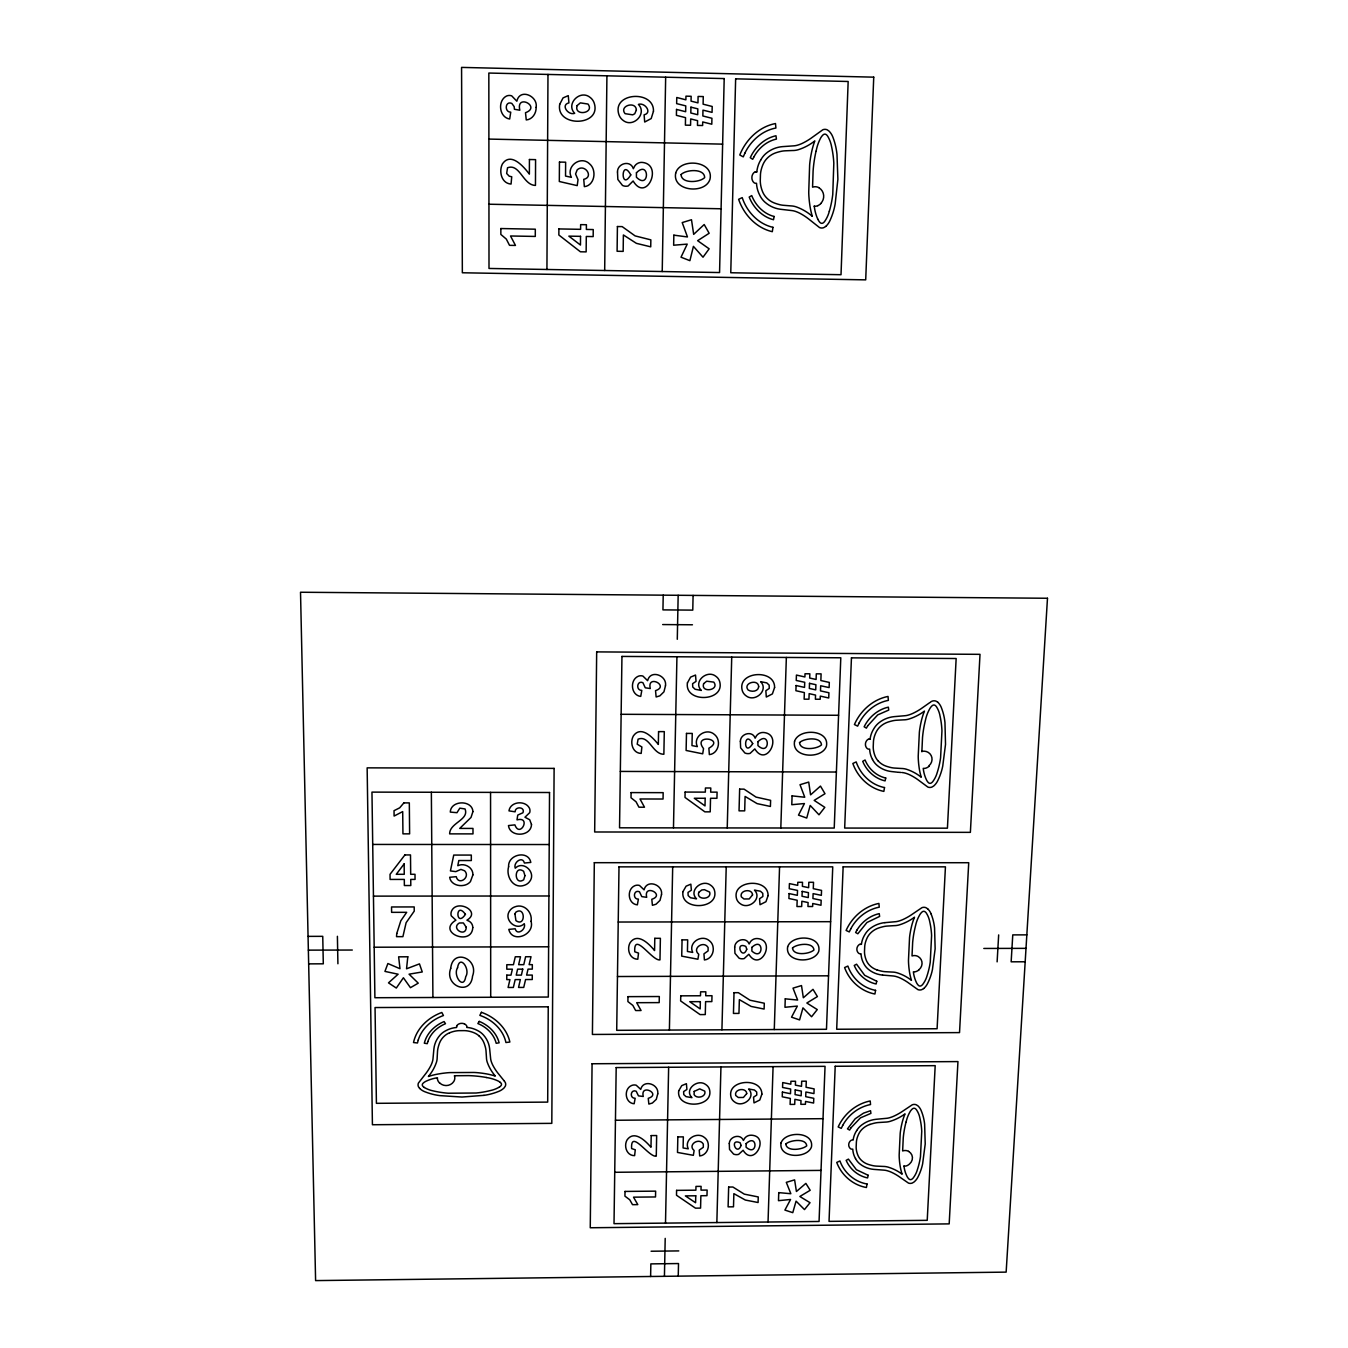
<?xml version="1.0" encoding="UTF-8"?>
<svg xmlns="http://www.w3.org/2000/svg" width="1348" height="1348" viewBox="0 0 1348 1348"><rect width="100%" height="100%" fill="white"/><g stroke="black" fill="none" stroke-linecap="round" stroke-linejoin="round"><path stroke-width="1.5" d="M921.864 751.746L922.521 737.474A116.838 110.047 -34.8 0 1 925.469 720.118A39.227 37.255 -33.2 0 1 929.817 708.627A12.587 11.98 -32.9 0 1 931.721 706.133A4.819 4.583 -32.9 0 1 932.833 705.274A2.224 2.123 -33 0 1 935.124 705.392A6.1 5.813 -32.7 0 1 936.624 707.009A27.634 26.37 -31.3 0 1 940.028 715.957A92.759 88.85 -27.3 0 1 941.949 730.835L940.584 757.862A92.624 88.631 -26.7 0 1 937.214 772.589A27.466 26.117 -29 0 1 932.951 781.385A6.032 5.729 -29.2 0 1 931.3 782.952A2.191 2.089 -29.2 0 1 929.008 783.07A4.769 4.516 -29.3 0 1 927.997 782.194A12.486 11.829 -29.8 0 1 926.379 779.717A39.041 36.969 -31.3 0 1 923.228 768.36A6.235 5.931 -29.8 0 0 926.514 767.888A9.503 9.032 -29.9 0 0 929.328 766.035M546.934 269.482L547.979 74.426M604.679 270.51L606.92 75.808M662.222 271.538L665.659 77.207M650.612 1276.489L650.848 1263.885L678.516 1263.548L678.246 1276.152M663.216 595.159L662.946 609.886L692.771 610.122L693.091 595.412M664.429 1276.32L665.204 1238.391M665.508 1223.108L668.642 1067.262M669.4 1030.057L672.686 866.848M673.478 827.874L676.932 656.762M677.286 639.289L678.162 595.294M716.85 1222.569L720.944 1066.959M721.921 1029.805L726.218 866.848M727.229 827.925L731.728 657.099M768.04 1222.029L773.078 1066.639M774.274 1029.552L779.565 866.848M780.812 827.992L786.356 657.453M997.116 961.865L998.666 934.922M825.751 226.413L823.797 227.627A5.982 5.763 -75.6 0 1 819.483 227.542L808.278 218.679A64.131 62.362 -76.3 0 0 800.493 213.607A33.043 32.032 -77 0 0 795.168 211.299A18.569 17.979 -77.6 0 0 791.377 210.524L780.441 209.26A30.532 29.437 -80.6 0 1 764.956 202.166A22.68 21.871 -80.7 0 1 759.699 195.106A28.123 27.112 -80.6 0 1 756.498 183.277A5.662 5.459 -82.9 0 1 754.947 183.16A2.073 2.005 -82.8 0 1 754.139 182.738L754.038 182.671A5.544 5.341 -82.8 0 1 752.521 180.598A6.032 5.813 -82.8 0 1 751.914 177.464A6.032 5.813 -82.8 0 1 752.689 174.364A5.544 5.341 -82.9 0 1 754.307 172.359L754.425 172.291A2.089 2.005 -83.1 0 1 755.268 171.904M930.019 702.443L920.886 708.863A60.037 57.678 -33.8 0 1 913.219 713.21A30.667 29.37 -32.7 0 1 908.063 715.148A17.153 16.412 -32.1 0 1 904.474 715.754L894.145 716.647A27.752 26.488 -29.4 0 0 879.199 722.595A20.658 19.715 -29.4 0 0 873.824 728.746A25.578 24.399 -29.5 0 0 870.083 739.108M923.65 988.556L921.864 989.617A5.308 4.937 -22.2 0 1 917.921 989.634L907.811 982.406A57.341 53.246 -19.5 0 0 900.767 978.311A29.471 27.415 -20.5 0 0 895.948 976.491A16.53 15.401 -20.9 0 0 892.511 975.918L882.552 975.076M930.794 701.853L932.058 701.179A5.51 5.257 -33 0 1 936.135 701.196L937.871 702.325M884.895 922.655L894.988 921.746A16.715 15.704 -23.2 0 0 898.509 921.139A29.858 28.089 -23.4 0 0 903.531 919.269A58.453 55.167 -23.6 0 0 911.029 915.073L921.931 907.676A5.358 5.021 -24.2 0 1 925.908 907.676L927.609 908.737M483.949 1095.351L461.993 1097.036L439.97 1095.638A58.924 54.864 -0.1 0 1 425.058 1091.829A15.822 14.659 0.2 0 1 419.616 1088.409M651.084 1251.23L678.785 1250.91M614.722 1172.288L821.033 1170.401M615.446 1120.255L823.021 1118.688M308.658 963.871L323.301 963.82L322.745 936.338L308.052 936.371M1025.188 961.781L1011.152 961.815L1012.769 934.889L1026.839 934.872M617.468 976.525L828.531 975.817M618.226 922.032L830.621 921.678M374.188 947.223L548.619 946.802M308.355 950.138L352.3 950.037M983.804 948.453L1026.013 948.352M373.447 896.134L548.922 895.982M372.705 844.438L549.226 844.539M620.333 771.427L836.4 772.033M621.142 714.288L838.574 715.283M662.677 624.562L692.451 624.781M488.953 204.222L721.079 208.772M488.886 139.08L722.629 144.135M900.936 772.471L897.701 772.219M896.774 772.134L891.668 771.578A27.752 26.471 -29.3 0 1 877.346 765.58A20.624 19.664 -28.8 0 1 872.51 759.463M419.616 1088.409L418.47 1086.774A5.358 4.954 0.4 0 1 418.436 1083.051L426.137 1073.126A58.486 54.324 2.9 0 0 430.501 1066.268A29.892 27.752 1.6 0 0 432.422 1061.617A16.732 15.536 1 0 0 433.028 1058.332L433.904 1048.862A27.162 25.275 -0.8 0 1 439.886 1035.315A20.22 18.821 -0.5 0 1 446.104 1030.563A25.022 23.287 -0.7 0 1 456.601 1027.479A5.038 4.701 -0.5 0 1 456.804 1026.148M504.186 1080.877L505.298 1082.495A5.325 4.954 -2.8 0 1 505.298 1086.202L504.169 1087.836A15.772 14.643 -2.4 0 1 498.794 1091.358A58.823 54.83 -1.3 0 1 483.966 1095.368M504.034 1080.708L497.564 1072.688A57.913 54.055 -4.5 0 1 493.166 1065.897A29.69 27.651 -3.4 0 1 491.194 1061.264A16.631 15.485 -2.9 0 1 490.571 1057.995L489.627 1048.559A27.162 25.275 -0.9 0 0 483.544 1035.095A20.203 18.805 -1 0 0 477.31 1030.411A25.022 23.287 -0.9 0 0 466.779 1027.429A5.038 4.701 -0.5 0 0 466.711 1026.098A1.854 1.736 -0.7 0 0 466.357 1025.39A4.937 4.6 -0.6 0 0 464.453 1023.958M337.404 936.304L337.91 963.769M431.36 792.236L432.91 997.503M490.554 792.371L490.706 997.267M816.113 151.229A43.22 41.384 -76.8 0 1 820.544 138.204A13.884 13.295 -78.9 0 1 822.55 135.39A5.51 5.291 -79.5 0 1 823.527 134.547A2.443 2.342 -79.7 0 1 826.206 134.598A6.723 6.437 -79.7 0 1 827.841 136.468A30.482 29.268 -80.5 0 1 831.598 146.73A101.42 97.932 -84.9 0 1 833.822 163.159L832.761 194.516A101.943 98.556 -84.5 0 1 829.34 211.232M755.251 172.072A5.662 5.459 -82.9 0 1 756.784 172.005M812.288 216.27A74.41 71.309 -73.7 0 1 809.575 203.194A76.482 73.264 -73.7 0 1 809.036 198.021A69.254 66.389 -74.2 0 1 808.733 192.09L809.626 165.164A69.54 66.558 -75.2 0 1 810.317 159.216A76.819 73.466 -74.8 0 1 811.21 154.026A74.797 71.528 -75 0 1 814.815 140.917A54.459 52.083 -83.8 0 1 798.37 149.679A20.237 19.411 -82.1 0 1 792.506 150.521L785.631 150.791A26.96 25.983 -80.6 0 0 780.677 151.431A54.038 52.184 -78.8 0 0 775.488 152.914A22.208 21.399 -81 0 0 766.928 158.525A19.681 18.973 -81.3 0 0 763.507 163.394A31.105 29.959 -80.3 0 0 761.637 168.23A26.589 25.612 -80.7 0 0 760.457 174.499L760.272 180.8A26.556 25.595 -80.5 0 0 761.098 187.086A31.813 30.65 -80.2 0 0 762.412 191.264A19.63 18.939 -80.7 0 0 765.799 196.96A22.158 21.366 -80.7 0 0 774.005 202.857A54.628 52.488 -81.2 0 0 779.077 204.508A26.96 25.983 -80.5 0 0 783.946 205.334L790.771 205.89A19.849 19.209 -77.7 0 1 796.533 206.985A52.69 51.173 -76.6 0 1 812.271 216.287M756.801 171.853A28.156 27.129 -80.9 0 1 760.643 160.092M760.676 160.109A22.748 21.905 -81.4 0 1 766.338 153.183A30.549 29.437 -80.7 0 1 782.329 146.646L793.416 145.87A18.973 18.181 -82.2 0 0 797.275 145.23A33.953 32.504 -83 0 0 802.768 143.124A66.659 63.693 -84.7 0 0 810.94 138.305L822.853 129.745A6.083 5.83 -79.8 0 1 827.217 129.829L829.104 131.16A17.928 17.204 -79.9 0 1 832.98 137.378A66.355 63.895 -82.2 0 1 836.99 154.346L837.883 179.25L835.17 203.919A65.934 63.676 -80.9 0 1 830.014 220.465A17.676 17.052 -76.6 0 1 825.768 226.43M819.314 187.894A8.442 8.122 -77.6 0 0 812.574 187.17L813.097 170.943A128.448 122.382 -71.8 0 1 816.029 151.212M819.264 187.979A9.908 9.554 -77.6 0 1 820.696 203.514M817.764 219.168A42.85 41.181 -74.7 0 1 814.259 206.16M820.78 203.615A10.43 10.059 -77.6 0 1 817.781 205.671M817.781 205.671A6.841 6.588 -77.4 0 1 814.175 206.177M817.798 219.151A13.682 13.194 -75.6 0 0 819.567 221.999A5.224 5.038 -75.7 0 0 820.662 223.01A2.41 2.325 -75.7 0 0 823.123 222.926A6.622 6.386 -76.1 0 0 824.858 221.156A30.162 29.1 -78.1 0 0 829.323 211.232M439.751 1083.017A8.829 8.189 -0.5 0 0 453.804 1081.467A7.515 6.959 -0.5 0 0 454.394 1075.738L468.801 1075.62A112.575 103.173 -2.2 0 1 486.308 1077.456M439.65 1083.084A9.352 8.678 -0.5 0 1 437.999 1080.826A6.1 5.662 -0.4 0 1 437.477 1077.76A38.081 35.149 -0.7 0 0 425.917 1081.281A12.233 11.323 0 0 0 423.424 1082.933A4.684 4.33 0.2 0 0 422.665 1083.741A2.157 2.005 0.3 0 0 422.682 1086.016A5.931 5.493 0.2 0 0 424.317 1087.448M464.47 1023.941A5.375 5.004 -0.5 0 0 461.673 1023.368A5.375 5.004 -0.5 0 0 458.893 1023.975A4.937 4.6 -0.5 0 0 457.09 1025.339A1.854 1.736 -0.4 0 0 456.669 1026.148M500.344 1082.444A4.667 4.33 -2.7 0 1 501.22 1083.404A2.14 1.988 -2.8 0 1 501.102 1085.511A5.897 5.476 -2.6 0 1 499.501 1086.96M499.501 1086.96A26.893 24.989 -2 0 1 490.554 1090.515A90.4 84.553 -0.6 0 1 476.13 1093.009L448.311 1093.228A91.175 85.261 0 0 1 433.315 1090.92A26.96 25.022 0 0 1 424.3 1087.465M500.344 1082.444A12.183 11.29 -2.5 0 0 497.833 1080.86A37.997 35.115 -2.2 0 0 486.291 1077.524M449.592 1032.804A28.291 26.303 -0.8 0 1 453.299 1031.557A23.624 21.989 -0.8 0 1 458.893 1030.664L464.521 1030.63A23.624 21.989 -0.9 0 1 470.132 1031.473A27.634 25.713 -0.9 0 1 473.839 1032.686A17.49 16.277 -1 0 1 478.86 1035.719M449.592 1032.804A17.49 16.294 -0.5 0 0 444.587 1035.887A19.731 18.367 -0.6 0 0 439.499 1043.133A48.225 44.855 -1.9 0 0 438.134 1047.565A23.978 22.293 -0.8 0 0 437.493 1051.777L437.173 1057.658A17.861 16.58 0.9 0 1 436.314 1062.645A47.854 44.433 2.2 0 1 428.378 1076.479A65.816 60.626 -1.2 0 1 440.021 1073.716A67.602 62.261 -1.3 0 1 444.638 1073.075A61.25 56.464 -1.3 0 1 449.912 1072.604L473.839 1072.469A61.182 56.431 -2 0 1 479.113 1072.856A67.535 62.227 -2.1 0 1 483.73 1073.446A65.715 60.576 -2.1 0 1 495.339 1076.075A47.466 44.248 -4 0 1 487.302 1062.359A17.777 16.547 -2.8 0 1 486.443 1057.388L486.055 1051.507A23.961 22.293 -0.8 0 0 485.398 1047.295A48.359 44.922 0.1 0 0 483.983 1042.897A19.731 18.367 -1 0 0 478.843 1035.736M878.171 760.997A17.861 17.035 -28.9 0 1 875.088 756.043A28.915 27.567 -29.6 0 1 873.925 752.403A24.146 23.017 -29.3 0 1 873.218 746.893L873.453 741.366A24.146 23.034 -29.5 0 1 874.616 735.84A28.915 27.567 -29.7 0 1 876.116 732.183A17.878 17.069 -29.4 0 1 879.637 727.229A20.169 19.243 -29.4 0 1 887.692 722.191A49.219 46.843 -28.6 0 1 892.545 720.826A24.5 23.371 -29.4 0 1 897.161 720.203L903.581 719.849A18.316 17.507 -32 0 0 909.041 719.006A49.118 47.113 -33.3 0 0 924.458 711.087A67.956 64.35 -33.6 0 0 920.954 722.663A69.81 66.086 -33.6 0 0 920.077 727.229A63.204 59.868 -33.3 0 0 919.353 732.453L918.224 756.093A63.036 59.649 -32.4 0 0 918.443 761.3A69.624 65.833 -32.6 0 0 918.898 765.832A67.737 64.047 -32.5 0 0 921.274 777.257A48.242 45.748 -26 0 0 906.699 769.337A18.114 17.204 -27.6 0 0 901.34 768.478L895.005 768.09A24.5 23.354 -29.4 0 1 890.472 767.433A49.522 47.298 -30.9 0 1 885.754 766.035A20.153 19.209 -29 0 1 878.205 760.98M868.651 739.176A1.887 1.803 -28.1 0 0 867.859 739.513A5.038 4.802 -28.1 0 0 866.225 741.366A5.476 5.224 -28.1 0 0 865.467 744.096A5.476 5.224 -28.1 0 0 865.989 746.843A5.038 4.802 -28 0 0 867.371 748.629L867.472 748.696A1.887 1.803 -27.8 0 0 868.23 749.033A5.139 4.92 -28 0 0 869.645 749.117A25.561 24.365 -29.1 0 0 872.493 759.463M868.651 739.311A5.139 4.92 -28 0 1 870.067 739.226M937.888 702.325A16.243 15.502 -32.3 0 1 941.41 707.734A60.188 57.526 -29.5 0 1 944.965 722.562L945.521 744.382L942.741 766.102A59.986 57.206 -28.2 0 1 937.736 780.694A16.125 15.3 -29.2 0 1 933.726 785.985L931.889 787.08A5.459 5.173 -29.1 0 1 927.845 787.064L917.516 779.43A58.773 55.706 -25.2 0 0 910.304 775.1A30.212 28.679 -26.8 0 0 905.367 773.162A16.951 16.109 -27.5 0 0 901.863 772.522M921.796 751.375A8.745 8.307 -29.9 0 1 929.025 765.715M884.895 922.622A27.061 25.326 -21.7 0 0 870.303 928.418A20.136 18.855 -21.7 0 0 865.062 934.316A24.921 23.337 -21.8 0 0 861.423 944.223M860.007 944.409A5.004 4.701 -20.6 0 1 861.406 944.341M931.064 913.877A58.672 54.998 -21.6 0 1 934.568 927.997L935.141 948.807L932.445 969.532A58.486 54.678 -20.9 0 1 927.576 983.484A15.721 14.643 -22.1 0 1 923.65 988.573M927.626 908.737A15.822 14.828 -23.7 0 1 931.08 913.877M882.552 975.093A27.061 25.309 -21.7 0 1 868.533 969.431A20.102 18.805 -21.4 0 1 863.815 963.618A24.904 23.304 -21.6 0 1 861.035 953.777A5.004 4.701 -20.6 0 1 859.62 953.71A1.837 1.719 -20.5 0 1 858.878 953.373L858.794 953.322A4.903 4.6 -20.6 0 1 857.446 951.621A5.341 5.004 -20.6 0 1 856.907 949.009A5.341 5.004 -20.7 0 1 857.648 946.397A4.903 4.6 -20.7 0 1 859.148 944.678L859.249 944.628A1.837 1.736 -20.6 0 1 860.024 944.291M918.999 969.718A8.796 8.206 -22.4 0 0 918.106 956.507A7.481 6.976 -22.5 0 0 912.023 955.951L912.663 942.353A113.704 105.414 -26.9 0 1 915.528 925.773A38.199 35.655 -24.8 0 1 919.757 914.803A12.25 11.458 -24.3 0 1 921.611 912.411A4.684 4.398 -24.2 0 1 922.689 911.568A2.157 2.022 -24.2 0 1 924.947 911.686A5.931 5.561 -24 0 1 926.413 913.203A26.926 25.224 -23 0 1 929.732 921.729A89.76 84.233 -19.9 0 1 931.603 935.428L930.255 962.169A89.642 84.031 -19.6 0 1 927.053 975.767A26.775 24.972 -21.8 0 1 922.891 984.192A5.881 5.476 -22.2 0 1 921.274 985.691A2.14 1.988 -22.2 0 1 919.05 985.809A4.651 4.33 -22.3 0 1 918.055 984.984A12.166 11.323 -22.7 0 1 916.471 982.625A38.03 35.385 -23.8 0 1 913.371 971.824A6.083 5.662 -22.4 0 0 916.589 971.335A9.318 8.695 -22.4 0 0 919.066 969.802M876.773 969.819A48.258 45.225 -22.6 0 0 881.373 971.116A23.876 22.343 -21.8 0 0 885.788 971.723L892.005 972.06A17.659 16.446 -21 0 1 897.229 972.852A47.062 43.743 -20 0 1 911.467 980.333A65.968 61.317 -24.8 0 1 909.142 969.431A67.804 63.019 -24.9 0 1 908.704 965.101A61.401 57.088 -24.7 0 1 908.485 960.147L909.546 937.585A61.536 57.324 -25.2 0 1 910.254 932.597A67.956 63.272 -25.5 0 1 911.113 928.233A66.153 61.62 -25.5 0 1 914.517 917.196A47.837 45.074 -23.5 0 1 899.47 924.846A17.844 16.749 -23.1 0 1 894.128 925.655L887.86 926.025A23.876 22.343 -21.8 0 0 883.361 926.649A47.989 44.787 -21.4 0 0 878.61 927.997A19.664 18.4 -21.7 0 0 870.774 932.85A17.423 16.311 -21.7 0 0 867.606 936.995A27.55 25.781 -22 0 0 865.871 941.072A23.539 22.023 -21.8 0 0 864.725 946.347L864.489 951.621A23.539 22.006 -21.7 0 0 865.18 956.878A28.173 26.353 -21.9 0 0 866.326 960.349A17.406 16.277 -21.4 0 0 869.359 965.05A19.647 18.367 -21.5 0 0 876.756 969.835M906.092 1122.109A37.289 34.104 -20.2 0 1 910.136 1111.595A11.963 10.969 -19.6 0 1 911.956 1109.303A4.752 4.364 -19.5 0 1 912.832 1108.612A2.106 1.938 -19.5 0 1 915.208 1108.578A5.796 5.308 -19.4 0 1 916.64 1110.044A26.286 24.112 -18.6 0 1 919.909 1118.149A87.671 80.492 -16.3 0 1 921.746 1131.225L920.465 1156.769A87.553 80.29 -16.2 0 1 917.348 1169.778A26.151 23.876 -18 0 1 913.304 1177.832A5.746 5.24 -18.4 0 1 911.72 1179.281A2.089 1.904 -18.4 0 1 909.529 1179.399A4.533 4.145 -18.5 0 1 908.569 1178.624A11.879 10.818 -18.7 0 1 907.002 1176.383A37.121 33.835 -19.6 0 1 903.969 1166.071M908.586 1151.428A8.577 7.835 -18.5 0 1 909.462 1164.032A9.099 8.307 -18.5 0 1 907.12 1165.616A5.931 5.409 -18.5 0 1 903.901 1166.087M906.025 1122.109A110.924 100.915 -22.1 0 0 903.244 1137.948L902.638 1150.939A7.313 6.673 -18.5 0 1 908.636 1151.344M869.949 1124.434A46.877 42.816 -17.7 0 1 874.582 1123.12A23.32 21.349 -17.8 0 1 878.98 1122.496L885.114 1122.109A17.406 16.008 -18.6 0 0 890.32 1121.283A46.691 43.085 -18.7 0 0 905.03 1113.886A64.552 58.941 -20.8 0 0 901.711 1124.468A66.322 60.542 -20.8 0 0 900.885 1128.647A60.053 54.83 -20.6 0 0 900.194 1133.415L899.167 1154.95A59.919 54.628 -20.3 0 0 899.386 1159.684A66.17 60.289 -20.5 0 0 899.824 1163.813A64.384 58.655 -20.4 0 0 902.132 1174.209A45.967 41.805 -16.8 0 0 888.197 1167.149A17.254 15.738 -17.4 0 0 883.075 1166.424L877.009 1166.138A23.32 21.349 -17.8 0 1 872.678 1165.599A47.113 43.237 -18.3 0 1 868.179 1164.369A19.175 17.558 -17.6 0 1 860.951 1159.853A17.002 15.569 -17.6 0 1 857.968 1155.405A27.516 25.191 -18 0 1 856.839 1152.102A22.983 21.046 -17.8 0 1 856.165 1147.081L856.384 1142.042A22.983 21.062 -17.8 0 1 857.48 1137.004A26.909 24.635 -18 0 1 859.198 1133.095A17.018 15.603 -17.7 0 1 862.265 1129.102A19.192 17.591 -17.8 0 1 869.932 1124.417M855.508 1158.539A19.63 17.979 -17.5 0 0 860.108 1164.082A26.421 24.197 -17.8 0 0 873.841 1169.39L883.563 1170.115A16.142 14.727 -17.4 0 1 886.933 1170.654A28.78 26.202 -17.1 0 1 891.651 1172.356A56.026 50.904 -16.4 0 1 898.543 1176.231L908.434 1183.072A5.19 4.735 -18.4 0 0 912.293 1183.039L914.028 1182.011A15.35 14.002 -18.3 0 0 917.887 1177.158A57.121 52.269 -17.2 0 0 922.639 1163.796L925.217 1143.98L924.627 1124.114A57.29 52.572 -17.6 0 0 921.206 1110.651A15.451 14.171 -19.2 0 0 917.836 1105.764L916.168 1104.753A5.24 4.802 -19.5 0 0 912.276 1104.787L901.61 1111.915A57.054 52.724 -18.7 0 1 894.297 1115.959A29.151 26.859 -18.7 0 1 889.394 1117.778A16.311 15.013 -18.6 0 1 885.956 1118.368L876.082 1119.295A26.421 24.213 -17.8 0 0 861.827 1124.889A19.664 18.013 -17.7 0 0 856.705 1130.534M855.491 1158.555A24.331 22.276 -17.7 0 1 852.779 1149.153A4.886 4.482 -16.9 0 1 851.414 1149.086A1.803 1.651 -16.8 0 1 850.689 1148.782L850.588 1148.732A4.785 4.398 -16.9 0 1 849.274 1147.114A5.207 4.785 -16.9 0 1 848.751 1144.62A5.207 4.785 -16.9 0 1 849.476 1142.127A4.785 4.398 -16.9 0 1 850.942 1140.475L851.026 1140.425A1.803 1.651 -16.9 0 1 851.784 1140.105A4.886 4.482 -16.9 0 1 853.149 1140.02A24.348 22.309 -17.8 0 1 856.688 1130.534M500.849 228.537L500.849 234.434L506.326 239.102L509.527 245.336L515.475 245.437L510.521 235.984L535.291 236.439L535.308 229.194L500.849 228.537M506.781 975.16L506.781 979.608L509.948 979.608L508.095 987.477L513.352 987.461L515.189 979.592L520.345 979.575L518.542 987.444L523.715 987.427L525.585 979.541L532.258 979.524L532.275 975.076L526.63 975.093L528.045 969.128L532.308 969.111L532.325 964.646L529.124 964.646L531.011 956.726L525.602 956.743L523.782 964.663L518.643 964.679L520.513 956.76L515.29 956.777L513.436 964.696L506.797 964.713L506.797 969.195L512.375 969.178L510.976 975.143L506.781 975.16M529.427 159.502L529.376 174.128C523.816 166.815 510.841 151.465 502.4 163.967C498.642 171.348 501.439 183.463 511.061 184.053L511.734 176.757L509.241 176.2L506.646 173.488L507.539 167.775C519.89 163.108 523.041 185.266 535.459 185.417L535.577 159.637L529.427 159.502M548.248 1006.821L547.692 1102.108L376.412 1103.321L375.047 1007.546L548.248 1006.821M549.529 792.506L548.316 997.048L374.896 997.722L371.964 792.119L549.529 792.506M554.112 768.394L551.804 1123.356L372.419 1124.737L367.145 767.855L554.112 768.394M558.898 228.924L558.847 235.007L580.415 251.79L586.144 251.891L586.296 236.456L593.171 236.591L593.238 229.564L586.363 229.43L586.414 224.728L580.634 224.627L580.6 229.328L558.898 228.924M559.454 162.063L559.319 181.508L577.197 185.62L578.022 179.688L575.562 173.976L577.18 169.882C584.51 163.024 594.417 177.043 583.751 179.335L584.358 186.647C591.721 185.94 595.075 177.599 593.659 171.078A11.997 11.627 80.2 0 0 589.464 163.748C580.685 155.222 565.604 166.427 571.384 177.329L565.537 176.066L565.638 162.198L559.454 162.063M580.533 236.338L580.466 245.033L568.856 236.136L580.533 236.338M592.075 1063.757L590.255 1227.758L949.177 1223.883L957.956 1061.584L592.075 1063.757M594.316 862.686L592.412 1034.455L959.523 1032.602L968.723 862.72L594.316 862.686M596.675 651.893L594.67 831.986L970.375 832.356L980.013 654.336L596.675 651.893M617.418 226.531L617.098 251.267L623.164 251.385L623.383 234.956L636.408 243.348L650.73 246.836L650.848 239.86L635.11 235.9L622.169 226.616L617.418 226.531M616.188 1067.582L614.014 1223.664L819.062 1221.473L825.043 1066.335L616.188 1067.582M619.002 866.865L616.71 1030.327L826.476 1029.299L832.744 866.848L619.002 866.865M621.95 656.425L619.541 827.807L834.227 828.06L840.798 657.79L621.95 656.425M625 1191.43L624.933 1196.148L629.752 1199.771L632.515 1204.674L637.806 1204.623L633.509 1197.159L655.516 1196.957L655.634 1191.143L625 1191.43M627.983 996.644L627.898 1001.581L632.835 1005.389L635.649 1010.545L641.075 1010.528L636.677 1002.693L659.189 1002.609L659.307 996.526L627.983 996.644M631.083 792.59L631.016 797.763L636.054 801.79L638.935 807.199L644.496 807.216L639.997 798.976L663.048 799.027L663.165 792.658L631.083 792.59M651.202 1135.589L650.983 1147.266C645.726 1141.065 634.436 1129.742 627.157 1139.801C623.484 1145.834 626.601 1155.792 634.605 1155.64L635.279 1149.793L631.622 1148.563C630.426 1128.327 648.86 1157.713 656.274 1156.146L656.661 1135.538L651.202 1135.589M654.791 938.326L654.572 950.559C649.281 944.106 637.688 932.075 630.19 942.589C626.5 948.857 629.482 959.237 637.806 959.22L638.514 953.087L634.756 951.789C633.56 930.642 652.314 961.377 659.981 959.877L660.385 938.309L654.791 938.326M658.565 731.61L658.33 744.433C653.022 737.727 641.109 724.921 633.375 735.924C629.651 742.428 632.515 753.262 641.176 753.414L641.884 746.994L637.2 744.197L638.093 739.176C649.281 734.727 652.601 754.442 663.873 754.24L664.294 731.627L658.565 731.61M673.848 235.159L673.646 245.218L687.227 244.106L681.01 257.198L689.89 260.669L693.428 246.364L703.016 257.198L709.149 248.807L697.624 240.685L709.149 233.271L704.195 224.526L693.681 234.35L691.49 219.741L682.206 222.572L687.463 236.945L673.848 235.159M676.528 109.424L676.41 115.338L685.525 117.63L685.391 125.145L690.564 125.246L690.698 118.927L697.573 120.663L697.472 125.415L702.628 125.516L702.712 121.943L711.795 124.218L711.929 118.27L702.847 115.979L702.965 110.132L712.064 112.373L712.199 106.475L703.1 104.184L703.268 96.567L698.096 96.449L697.961 102.869L691.052 101.134L691.153 96.281L685.964 96.163L685.879 99.819L676.763 97.494L676.645 103.627L685.761 105.885L685.643 111.716L676.528 109.424M690.934 107.166L690.816 112.996L697.708 114.715L697.826 108.851L690.934 107.166M676.595 1190.368L676.494 1195.238L695.484 1208.162L700.572 1208.111L700.876 1195.743L706.975 1195.676L707.127 1190.065L701.011 1190.132L701.095 1186.358L695.972 1186.409L695.888 1190.183L676.595 1190.368M677.842 1136.92L677.505 1152.439L693.344 1155.32L694.136 1150.552C687.126 1144.755 699.208 1137.055 703.302 1144.081L703.302 1147.3L699.241 1150.13L699.696 1155.961C705.745 1155.421 709.385 1148.934 708.121 1143.289A10.363 9.554 -11.1 0 0 704.482 1137.543C697.118 1131.225 683.588 1139.346 688.272 1148.833L683.099 1147.957L683.335 1136.87L677.842 1136.92M680.757 995.835L680.639 1000.941L700.067 1014.589L705.274 1014.572L705.594 1001.631L711.845 1001.598L711.997 995.717L705.729 995.751L705.83 991.808L700.589 991.825L700.488 995.768L680.757 995.835M682.071 939.876L681.717 956.136L697.91 959.237L698.736 954.266C691.541 948.251 703.875 940.129 708.104 947.543L708.104 950.896L703.942 953.845L704.414 959.961C710.699 959.388 714.322 952.564 713.041 946.751A10.616 10.009 -12.7 0 0 709.318 940.685C701.701 933.962 687.868 942.656 692.72 952.413L687.429 951.469L687.682 939.859L682.071 939.876M685.121 792.068L685.003 797.426L704.886 811.85L710.211 811.85L710.531 798.286L716.934 798.302L717.085 792.135L710.682 792.135L710.784 788.007L705.425 787.99L705.324 792.119L685.121 792.068M686.486 733.413L686.115 750.465L702.696 753.818L703.538 748.595C691.996 733.582 725.881 738.603 708.88 748.207L709.351 754.61C715.906 754.004 719.478 746.809 718.198 740.81A10.868 10.481 -16.7 0 0 714.389 734.441C706.487 727.28 692.366 736.581 697.388 746.624L691.979 745.596L692.249 733.43L686.486 733.413M695.753 1195.794L695.585 1202.736L685.374 1195.895L695.753 1195.794M700.353 1001.648L700.185 1008.927L689.738 1001.682L700.353 1001.648M705.173 798.286L705.004 805.902L694.304 798.252L705.173 798.286M724.196 78.572L719.562 272.549L489.004 268.454L488.835 73.045L724.196 78.572M735.637 78.841L730.768 272.751L841.017 274.706L848.162 81.487L735.637 78.841M728.661 1187.066L728.105 1206.864L733.497 1206.814L733.868 1193.654L745.36 1200.057L758.082 1202.517L758.25 1196.94L744.298 1194.143L732.874 1187.015L728.661 1187.066M734.02 992.701L733.447 1013.443L738.957 1013.41L739.361 999.643L751.106 1006.417L764.114 1009.062L764.282 1003.232L750.01 1000.216L738.35 992.684L734.02 992.701M739.648 789.119L739.041 810.856L744.686 810.856L745.09 796.432L757.104 803.61L770.416 806.458L770.618 800.341L756.009 797.089L744.062 789.136L739.648 789.119M457.545 967.797C452.658 975.312 463.56 990.611 465.734 976.71C470.637 969.195 459.685 953.845 457.545 967.797M778.756 1192.626L778.487 1200.68L790.568 1199.467L784.907 1210.083L792.776 1212.661L796.078 1201.135L804.486 1209.577L810.03 1202.702L799.853 1196.485L810.182 1190.284L805.868 1183.392L796.415 1191.497L794.612 1179.871L786.305 1182.348L790.855 1193.721L778.756 1192.626M785.261 998.834L784.974 1007.276L797.342 1006.08L791.546 1017.167L799.583 1019.914L802.97 1007.849L811.58 1016.746L817.259 1009.585L806.845 1003.013L817.41 996.576L812.996 989.331L803.341 997.773L801.504 985.573L793.012 988.135L797.645 1000.064L785.261 998.834M792.085 795.876L791.781 804.705L804.436 803.543L798.488 815.119L806.727 818.051L810.199 805.43L818.994 814.799L824.808 807.351L814.175 800.392L824.993 793.702L820.477 786.086L810.586 794.865L808.716 782.076L800.021 784.705L804.756 797.241L792.085 795.876M782.396 1092.082L782.244 1096.8L790.316 1098.418L790.113 1104.416L794.713 1104.383L794.899 1099.328L800.998 1100.558L800.864 1104.332L805.43 1104.298L805.548 1101.451L813.602 1103.052L813.771 1098.3L805.716 1096.682L805.885 1092.015L813.956 1093.582L814.125 1088.881L806.053 1087.263L806.273 1081.18L801.689 1081.214L801.504 1086.336L795.387 1085.123L795.522 1081.248L790.905 1081.281L790.804 1084.196L782.716 1082.562L782.565 1087.465L790.653 1089.032L790.484 1093.7L782.396 1092.082M789.086 893.572L788.917 898.509L797.174 900.245L796.954 906.53L801.672 906.53L801.858 901.239L808.092 902.553L807.957 906.513L812.642 906.513L812.743 903.514L820.983 905.249L821.168 900.262L812.928 898.526L813.114 893.64L821.353 895.325L821.539 890.405L813.282 888.669L813.518 882.3L808.817 882.3L808.631 887.675L802.38 886.344L802.515 882.3L797.797 882.3L797.696 885.35L789.423 883.597L789.237 888.72L797.511 890.421L797.342 895.308L789.086 893.572M796.078 685.525L795.91 690.715L804.368 692.586L804.133 699.174L808.952 699.191L809.154 693.647L815.54 695.079L815.388 699.224L820.191 699.258L820.292 696.107L828.734 697.978L828.919 692.754L820.494 690.884L820.679 685.761L829.121 687.581L829.306 682.425L820.865 680.538L821.101 673.865L816.298 673.832L816.096 679.476L809.693 678.044L809.845 673.798L805.009 673.764L804.908 676.966L796.432 675.062L796.247 680.454L804.722 682.29L804.537 687.396L796.078 685.525M795.219 1089.925L795.067 1094.593L801.167 1095.789L801.335 1091.105L795.219 1089.925M802.195 891.382L802.026 896.268L808.278 897.566L808.446 892.662L802.195 891.382M809.508 683.335L809.339 688.44L815.725 689.856L815.911 684.717L809.508 683.335M873.74 77.156L865.702 279.862L462.347 272.768L461.572 67.4L873.74 77.156M835.204 1066.268L829.037 1221.372L927.222 1220.328L935.192 1065.661L835.204 1066.268M843.14 866.848L836.687 1029.249L937.096 1028.743L945.437 866.848L843.14 866.848M851.447 657.858L844.674 828.06L947.425 828.178L956.153 658.515L851.447 657.858M450.721 968.336C443.981 985.792 470.57 996.644 472.541 976.137C479.214 958.613 452.726 947.796 450.721 968.336M508.617 866.713C505.719 876.638 513.47 889.495 524.726 885.147A10.262 9.756 -1.7 0 0 529.629 881.525C536.706 872.628 523.277 860.007 515.239 868.213C513.032 862.383 522.603 855.576 524.406 863.04L530.809 862.417C528.416 849.762 507.691 854.43 508.617 866.713M531.061 921.324C535.021 934.905 512.173 943.819 508.803 929.395L515.172 928.772C517.009 936.085 526.394 929.412 524.271 923.666C516.267 931.738 502.888 919.37 509.915 910.49A10.312 9.773 -2 0 1 514.818 906.867C523.951 903.194 532.662 912.141 531.061 921.324M1047.48 598.259L1006.147 1272.124L315.601 1280.6L300.52 592.244L1047.48 598.259M396.75 933.541L396.531 936.658L402.9 936.658L406.119 922.706L414.24 911.13L414.207 906.934L391.543 906.968L391.611 912.343L406.675 912.326L400.811 920.785L396.75 933.541M536.116 107.385C536.386 113.198 532.426 119.467 526.259 119.938L525.501 112.71C541.694 106.812 515.711 93.029 519.839 110.233L514.414 109.272L514.161 106.61L511.802 103.408C505.146 100.443 504.135 112.204 510.74 112.17L509.679 119.012C499.114 117.377 497.345 100.712 506.477 96.062A7.583 7.279 74.9 0 1 511.718 95.86L516.857 101.235C519.738 87.805 538.24 96.062 536.116 107.385M559.69 104.369C555.696 127.521 601.916 126.628 594.182 103.021A11.576 11.138 80.8 0 0 590.087 97.393C580.146 89.17 565.385 104.049 574.72 113.316C568.148 115.709 560.364 104.79 568.923 102.886L568.266 95.641L563.043 97.898L559.69 104.369M617.485 172.022L617.856 179.486L622.49 185.434A8.593 8.324 84.7 0 0 628.134 185.973L633.139 180.986C646.518 203.481 663.924 163.951 641.85 162.383A8.644 8.374 86.2 0 0 634.773 165.939L633.324 168.719C630.578 159.671 617.266 163.31 617.485 172.022M653.46 111.277L651.185 118.573L644.698 122.028L644.108 114.816C652.584 112.895 644.967 102.077 638.396 104.403C647.562 113.737 632.903 128.464 623.012 120.309A11.66 11.222 84.7 0 1 618.934 114.715C611.436 92.304 654.353 89.693 653.46 111.277M472.895 874.886L470.452 881.575A10.818 10.278 2 0 1 463.931 885.333C458.101 886.613 450.535 883.85 449.659 877.278L456.247 876.672C458.489 886.057 470.974 877.278 464.639 870.791L460.915 869.393L455.809 871.617L450.417 870.926L453.737 855.07L471.311 855.07L471.328 860.546L458.809 860.529L457.781 865.719C464.251 862.501 473.266 867.337 472.895 874.886M665.474 685.812L663.941 691.844L659.846 695.854L656.139 696.967L655.532 690.648C669.956 685.896 646.737 673.882 650.292 688.542L645.254 687.8L642.912 682.678C636.896 680.032 635.616 690.53 641.8 690.378L640.738 696.394C630.948 695.349 629.583 680.167 638.059 676.342A6.807 6.622 -11.3 0 1 642.929 676.073L647.63 680.706C650.343 669.08 667.277 675.432 665.474 685.812M687.446 682.829C684.161 703.403 725.949 701.853 719.529 681.128A10.396 10.11 -19.1 0 0 715.788 676.258C707.026 669.282 692.771 681.903 701.314 690.446L695.13 689.266L692.737 687.008L692.602 683.689L696.04 681.38L695.517 675.045L690.631 677.1L687.446 682.829M472.777 927.525C471.8 946.869 436.044 932.294 455.894 920.179L451.277 915.848A7.734 7.313 1.4 0 1 451.631 910.877C457.343 898.728 481.624 911.568 466.93 920.162L469.441 921.392A7.768 7.33 0.8 0 1 472.777 927.525M661.514 894.617L660.014 900.38L656.038 904.222L652.415 905.3L651.809 899.285C665.845 894.735 643.282 883.26 646.703 897.313L641.783 896.622L639.474 891.769C633.661 889.208 632.347 899.318 638.396 899.116L637.368 904.845C627.848 904.036 626.466 889.343 634.74 885.737A6.639 6.319 -9.3 0 1 639.508 885.467L644.091 889.849C646.737 878.812 663.149 884.574 661.514 894.617M682.964 891.635C680.032 911.349 720.371 909.647 714.305 889.832A10.161 9.638 -13.5 0 0 710.649 885.215C702.257 878.626 688.171 890.539 696.512 898.83L690.479 897.734L688.154 895.594L688.002 892.427L691.372 890.202L690.85 884.17L686.098 886.175L682.964 891.635M740.372 741.299L740.625 747.837L744.871 752.976A7.785 7.498 -20 0 0 750.111 753.38L754.829 748.915C766.827 768.562 783.744 733.632 763.17 732.47A7.835 7.549 -21.4 0 0 756.531 735.705L755.15 738.165C752.437 730.228 740.49 733.582 740.372 741.299M657.74 1093.835L656.291 1099.345L652.381 1103.035L648.86 1104.079L648.253 1098.334C661.919 1093.986 639.997 1083.034 643.266 1096.48L638.463 1095.873L636.205 1091.24C630.561 1088.78 629.23 1098.502 635.161 1098.266L634.15 1103.742C624.899 1103.119 623.501 1088.914 631.572 1085.528A6.487 6.032 -8.6 0 1 636.222 1085.224L640.721 1089.386C643.299 1078.889 659.206 1084.095 657.74 1093.835M678.701 1090.869C676.073 1109.758 715.047 1107.904 709.334 1088.948A9.925 9.2 -11.5 0 0 705.762 1084.567C697.708 1078.349 683.79 1089.605 691.945 1097.643L686.048 1096.632L683.773 1094.61L683.621 1091.594L686.907 1089.454L686.402 1083.691L681.751 1085.629L678.701 1090.869M734.694 947.071L734.946 953.322L739.108 958.192A7.599 7.161 -14.8 0 0 744.231 958.546L748.831 954.266C760.491 972.986 777.088 939.539 756.969 938.528A7.65 7.212 -15.6 0 0 750.482 941.645L749.134 944.004C746.404 936.456 734.913 939.674 734.694 947.071M729.285 1143.492L729.538 1149.44L733.598 1154.09A7.431 6.824 -12.6 0 0 738.62 1154.377L743.119 1150.265C753.852 1168.025 770.618 1135.707 751.038 1135.201A7.481 6.875 -13.2 0 0 744.719 1138.217L743.405 1140.459C740.659 1133.297 729.571 1136.364 729.285 1143.492M774.595 687.497L772.387 693.917L766.304 697.034L765.849 690.732L769.253 688.424L769.152 685.121L766.793 682.897L760.66 681.684C769.034 690.294 754.88 702.78 746.135 695.854A10.498 10.177 -23 0 1 742.411 691.002C736.261 671.27 774.965 668.423 774.595 687.497M768.09 895.577L765.95 901.711L760.002 904.727L759.547 898.712L762.884 896.487L762.766 893.336L760.474 891.23L754.476 890.118C762.682 898.459 748.679 910.237 740.305 903.716A10.245 9.706 -15.9 0 1 736.665 899.116C730.869 880.21 768.225 877.346 768.09 895.577M472.929 811.58L471.008 817.461L459.735 828.413L472.979 828.43L472.996 833.89L449.642 833.873C449.524 822.786 469.542 819.887 465.026 808.952L459.82 808.16L456.972 812.692L450.299 812.086C450.687 800.122 472.255 799.701 472.929 811.58M761.89 1094.121L759.8 1100.002L754.004 1102.9L753.549 1097.171L756.801 1095.031L756.683 1092.015L754.442 1090.01L748.578 1088.999C756.599 1097.07 742.782 1108.225 734.744 1102.057A10.009 9.268 -13.1 0 1 731.189 1097.676C725.73 1079.563 761.805 1076.698 761.89 1094.121M675.702 173.083C671.927 191.45 705.577 194.567 710.025 179.065C713.934 160.597 680.1 157.598 675.702 173.083M407.804 956.794L406.54 968.791L419.464 963.887L422.261 971.959L409.067 974.183L418.251 983.164L410.449 987.68L403.406 977.772L396.312 988.05L388.494 982.861L398.115 974.216L384.938 971.403L387.887 963.534L400.002 968.723L398.637 956.827L407.804 956.794M531.5 824.521C531.146 836.737 509.948 837.681 508.466 825.566L514.885 824.875C519.957 838.658 531.668 816.046 517.009 819.87L517.75 815.068L522.94 812.76C525.467 806.879 515.037 805.952 515.105 811.816L508.971 810.873C510.353 801.386 525.198 800.055 529.376 808.059A6.74 6.47 -0.8 0 1 529.663 812.692L524.962 817.225L529.73 819.769L531.5 824.521M794.545 741.366C791.461 758.065 822.111 759.531 826.442 746.101C829.66 729.335 798.842 727.954 794.545 741.366M514.936 913.877L515.93 920.617C525.838 927.71 525.535 905.536 515.846 912.208L514.936 913.877M524.945 875.644L523.698 879.772C513.925 886.462 513.672 864.135 523.631 871.297L524.945 875.644M787.636 946.818C784.873 962.944 814.495 963.921 818.792 951.166C821.69 934.956 791.883 934.08 787.636 946.818M781.031 1142.936C778.571 1158.505 807.233 1159.044 811.479 1146.895C814.074 1131.258 785.244 1130.803 781.031 1142.936M466.273 927.289C465.835 937.905 450.384 928.368 459.331 922.992L463.358 922.942L466.273 927.289M772.977 227.323L772.303 231.688C756.262 227.981 743.826 214.618 738.637 199.319L742.209 197.617C746.826 211.687 758.233 224.004 772.977 227.323M630.78 174.886C620.35 192.292 620.906 156.924 630.78 174.886M681.077 174.566C681.296 183.985 699.848 182.637 704.684 177.565C704.465 168.129 685.913 169.477 681.077 174.566M884.524 787.552L883.85 791.394C869.443 788.529 857.614 777.189 852.846 763.474L856.199 761.923C860.445 774.544 871.28 785.008 884.524 787.552M465.448 914.332C455.607 928.772 455.203 900.161 465.448 914.332M875.577 990.342L874.919 994.015C861.018 991.42 849.341 980.788 844.606 967.561L847.875 966.061C852.088 978.227 862.804 988.05 875.577 990.342M867.05 1183.999L866.41 1187.504C852.964 1185.145 841.438 1175.153 836.737 1162.414L839.939 1160.965C844.118 1172.693 854.699 1181.91 867.05 1183.999M752.706 743.607C742.866 759.092 743.692 727.903 752.706 743.607M636.441 172.763L636.424 177.228C649.787 190.472 649.753 159.334 636.441 172.763M746.758 949.211C742.36 961.124 734.272 941.157 745.815 946.414L746.758 949.211M741.08 1145.446C736.766 1156.904 728.914 1137.796 740.17 1142.784L741.08 1145.446M799.533 742.58C799.987 751.089 816.922 749.269 821.488 744.871C821.033 736.362 804.099 738.182 799.533 742.58M774.14 216.489L773.499 219.741C762.243 216.843 753.364 207.71 749.202 197.061L751.729 195.595C755.554 205.418 763.743 213.86 774.14 216.489M792.506 947.964C793.079 956.136 809.457 954.199 813.939 950.003C813.366 941.814 796.988 943.769 792.506 947.964M577.146 105.582C573.507 116.619 595.091 113.417 588.014 104.049L580.365 102.869L577.146 105.582M785.8 1143.997C786.491 1151.866 802.346 1149.81 806.744 1145.817C806.07 1137.931 790.214 1140.004 785.8 1143.997M636.357 110.098L634.74 113.771L632.717 114.833L625.084 113.67C618.631 105.801 636.121 100.611 636.357 110.098M757.997 741.67L757.93 745.579C770.281 757.071 770.449 729.639 757.997 741.67M751.931 947.324L751.864 951.065C763.945 961.966 764.063 935.765 751.931 947.324M746.135 1143.626L746.067 1147.199C757.879 1157.561 757.964 1132.489 746.135 1143.626M885.737 778.015L885.097 780.88C874.97 778.622 866.562 770.871 862.72 761.334L865.079 760.002C868.618 768.815 876.385 775.959 885.737 778.015M703.656 683.638C700.353 693.394 720.085 690.328 713.783 682.122L706.689 681.212L703.656 683.638M876.756 981.243L876.133 983.989C866.343 981.917 858.069 974.638 854.244 965.454L856.57 964.191L864.691 975.312L876.756 981.243M522.754 969.145L521.39 975.11L516.233 975.126L517.615 969.161L522.754 969.145M868.179 1175.288L867.573 1177.916C858.12 1176.029 849.948 1169.188 846.156 1160.358L848.414 1159.111L856.384 1169.693L868.179 1175.288M698.803 892.309C695.871 900.447 712.081 899.908 709.655 892.106L704.431 889.663L701.769 889.983L698.803 892.309M758.688 686.722C758.301 691.659 751.544 692.232 748.157 690.008C742.445 683.048 758.385 678.398 758.688 686.722M694.186 1091.408L694.085 1094.627C696.596 1099.311 706.521 1096.969 704.785 1091.155L699.679 1088.864L694.186 1091.408M752.555 894.92L749.202 898.947L743.978 898.981L741.316 896.841C739.176 890.118 752.268 888.046 752.555 894.92M746.708 1093.599L743.422 1097.457L738.333 1097.508L735.722 1095.486C734.003 1089.69 743.911 1087.347 746.421 1092.015L746.708 1093.599M418.234 1040.033L417.476 1042.981L413.516 1042.543C416.549 1028.254 428.428 1017.302 441.824 1012.483L443.441 1015.533C432.085 1019.56 421.89 1028.288 418.234 1040.033M427.855 1041.566L427.265 1043.672L424.317 1043.217C426.709 1033.208 434.797 1025.407 444.099 1021.565L445.48 1023.705C437.561 1026.991 430.602 1033.309 427.855 1041.566M744.871 153.183L743.27 156.857L739.782 154.986C745.815 139.703 759.025 126.695 775.488 123.544L775.909 128.026C762.176 130.571 750.785 140.782 744.871 153.183M859.198 722.899L857.648 726.134L854.43 724.55C860.428 710.649 872.999 699.376 888.029 696.444L888.366 700.37C875.796 702.763 865.028 711.626 859.198 722.899M850.773 928.823L849.274 931.923L846.106 930.44C852.054 916.994 864.371 906.277 878.913 903.43L879.25 907.17C867.067 909.496 856.519 917.937 850.773 928.823M842.719 1125.378L841.27 1128.36L838.17 1126.945C844.033 1113.937 856.132 1103.759 870.218 1100.962L870.538 1104.551C858.727 1106.826 848.398 1114.847 842.719 1125.378M753.987 156.756L752.706 159.3L750.263 157.716C755.049 147.117 764.434 138.254 775.976 135.76L776.431 139.097C766.742 141.152 758.621 148.145 753.987 156.756M481.421 1012.314L479.837 1015.364C492.138 1019.56 503.141 1029.468 505.938 1042.526L509.864 1042.038C506.73 1027.833 494.8 1016.999 481.421 1012.314M867.623 725.881L866.41 728.139L864.152 726.774C868.87 717.17 877.784 709.469 888.349 707.161L888.736 710.076L877.733 714.878L867.623 725.881M856.89 930.171L855.609 932.496L857.834 933.776L866.949 922.504L879.621 916.421L879.233 913.641C869.898 915.696 861.76 921.998 856.89 930.171M850.79 1128.006L849.628 1130.079L847.471 1128.866L855.188 1118.773L863.529 1113.145L870.538 1110.718L870.926 1113.381L860.428 1117.88L850.79 1128.006M403.878 802.886L399.699 807.823L394.037 810.687L394.105 816.062L402.698 811.597L402.951 833.856L409.623 833.856L409.32 802.903L403.878 802.886M479.231 1021.396L477.866 1023.553C486.459 1026.991 493.958 1034.118 496.199 1043.301L499.131 1042.813C496.671 1032.871 488.532 1025.154 479.231 1021.396M404.147 863.883L396.278 874.296L404.248 874.296L404.147 863.883M404.906 854.935L390.044 874.313L390.094 879.435L404.299 879.418L404.366 885.535L410.803 885.535L410.736 879.418L415.049 879.418L414.999 874.296L410.685 874.296L410.5 854.935L404.906 854.935"/></g></svg>
